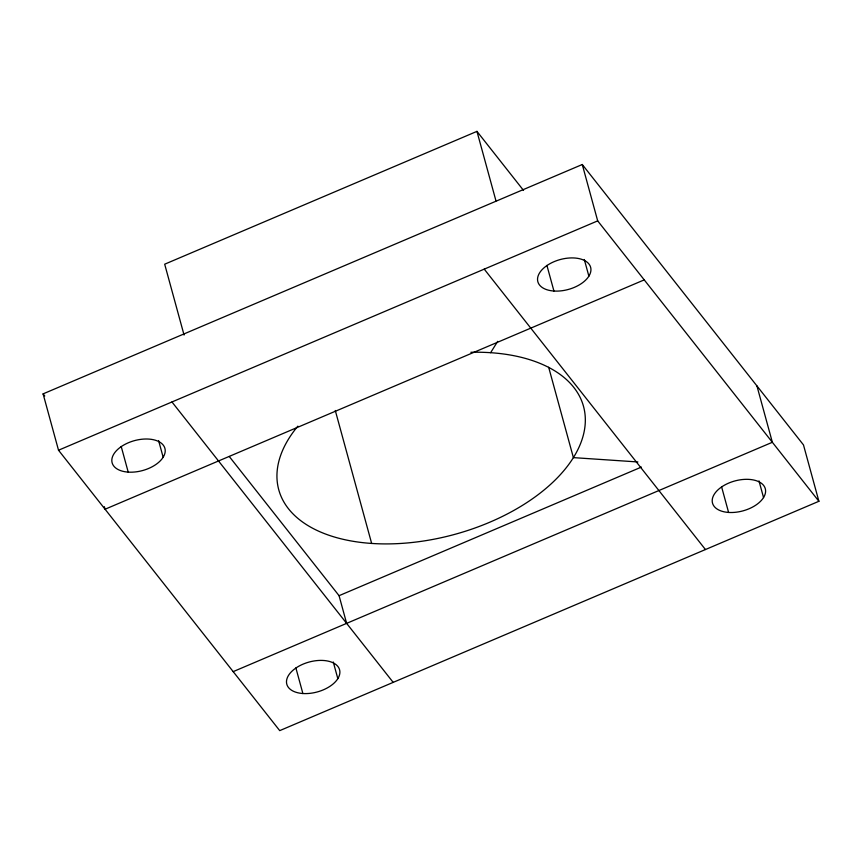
<?xml version="1.0" encoding="UTF-8"?>
<svg xmlns="http://www.w3.org/2000/svg" width="862" height="862" viewBox="0 0 862 862"><rect width="100%" height="100%" fill="white"/><g stroke="black" fill="none" stroke-linecap="round" stroke-linejoin="round"><path stroke-width="1.29" d="M490.618 352.698L497.708 341.341M523.546 190.427L476.955 131.369L164.685 264.203L184.069 335.049M43.1 393.869L582.27 164.513L803.481 444.921L818.9 501.285L279.73 730.631L58.519 450.223L43.1 393.869L44.759 395.97M58.519 450.223L597.689 220.877L818.9 501.285M644.226 279.881L105.067 509.226L104.367 506.662M229.249 456.483L339.068 595.685L641.414 467.075M233.182 671.627L772.352 442.281L756.933 385.917M637.891 461.957L573.392 457.625L548.674 367.266M484.239 269.138L705.45 549.547M171.969 401.972L393.18 682.37M758.991 480.91L763.549 497.568M721.591 486.814L728.595 512.437A27.368 15.505 -15.3 0 0 765.391 489.088A27.368 15.505 -15.3 0 0 722.712 486.222A27.368 15.505 -15.3 0 0 728.595 512.437M582.27 164.513L597.689 220.877M584.317 259.516L588.875 276.163M546.917 265.41L553.932 291.033A27.368 15.505 -15.3 0 0 590.729 267.683A27.368 15.505 -15.3 0 0 548.049 264.817A27.368 15.505 -15.3 0 0 553.932 291.033M476.955 131.369L495.984 200.932M335.286 410.495L371.651 543.437M339.068 595.685L346.632 623.366M333.271 662.005L337.829 678.653M295.871 667.899L302.885 693.522A27.368 15.505 -15.3 0 0 339.682 670.173A27.368 15.505 -15.3 0 0 296.991 667.307A27.368 15.505 -15.3 0 0 302.885 693.522M158.608 440.601L163.155 457.248M121.208 446.494L128.212 472.117A27.368 15.505 -15.3 0 0 165.008 448.768A27.368 15.505 -15.3 0 0 122.329 445.902A27.368 15.505 -15.3 0 0 128.212 472.117M470.867 352.278A157.972 89.476 -15.3 0 1 576.01 453.164A157.972 89.476 -15.3 0 1 365.714 542.952A157.972 89.476 -15.3 0 1 297.853 426.151"/></g></svg>
